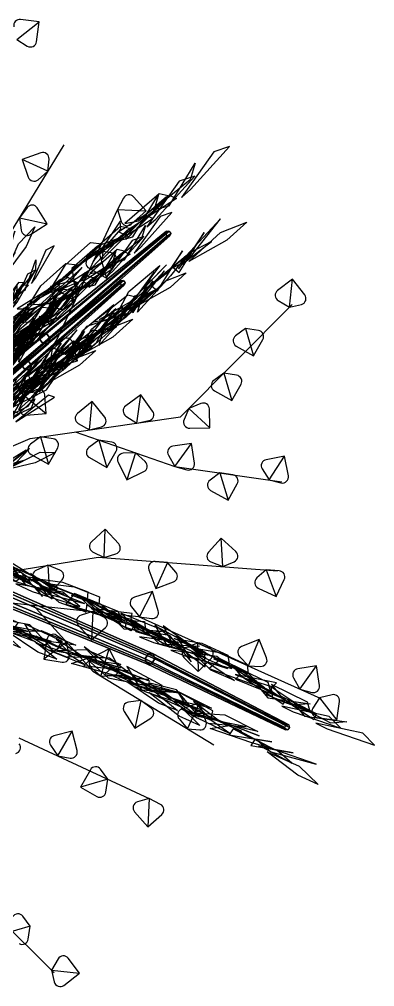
# Model space of a CAD drawing. Extents: x -0.171 to 0.183, y -0.171 to 0.171.
# Drawn here: x 0.0618 to 0.1833, y -0.1598 to 0.1713 of the extents above; entities that cross this region are included whole.
import ezdxf

# ---------------------------------------------------------------- set-up
doc = ezdxf.new("R2010")
doc.units = 0
doc.header["$MEASUREMENT"] = 0
doc.layers.get('0').update_dxf_attribs({"linetype": 'CONTINUOUS'})
for name, color, linetype in [('2D_PLAN', 7, 'CONTINUOUS'), ('BARK_ASPENQ_W', 8, 'CONTINUOUS'), ('LEAFD_ASPENQ_W', 73, 'CONTINUOUS')]:
    doc.layers.add(name, color=color, linetype=linetype)

# ---------------------------------------------------------------- blocks, each defined once
blk = doc.blocks.new('LFASPENQ')
at = {"layer": 'LEAFD_ASPENQ_W'}
for points in [[(-0.1000000000000001, 1.106281426571839, 0.0811024454482965), (-0.1000000000000001, 1.135361515411932, -0.08409949939486033), (-0.09760003277225104, 0.9903561376647959, -0.1476656156922364), (-0.1000000000000001, 0.9637596733180508, 0.03572521253648248)], [(-0.06710590007549783, 1.092077305365929, -0.265958807448153), (-0.09772634683686915, 1.130962420617025, -0.3570225420331152), (-0.09999999999999998, 1.037396010773648, -0.4325004705326569), (-0.0728137025593773, 0.8773568614099477, -0.3015133930593941)], [(0.06710590007549777, 1.092077305365929, 0.265958807448153), (0.0977263468368691, 1.130962420617025, 0.3570225420331152), (0.09999999999999992, 1.037396010773648, 0.4325004705326569), (0.07281370255937725, 0.8773568614099477, 0.3015133930593941)], [(0.1000000000000001, 1.106281426571839, -0.08110244544829649), (0.1000000000000001, 1.135361515411932, 0.08409949939486035), (0.09760003277225104, 0.9903561376647959, 0.1476656156922364), (0.1000000000000001, 0.9637596733180508, -0.03572521253648246)], [(-0.1091888595935742, 1.036491843408311, 0.2653896224957131), (-0.1402996414367661, 1.10361167465453, 0.06414724291801843), (-0.10196904134148, 0.941685320651963, 0.007024305051257118), (-0.06929547583176726, 0.9463378080521677, 0.222263560158299)], [(0.1091888595935743, 1.036491843408311, -0.2653896224957131), (0.1402996414367661, 1.10361167465453, -0.06414724291801842), (0.10196904134148, 0.941685320651963, -0.007024305051257105), (0.06929547583176726, 0.9463378080521677, -0.222263560158299)], [(-0.09547706126038102, 1.002382774507004, -0.08222773613326517), (-0.1015157687754206, 1.064183349941196, -0.2289463014517763), (-0.08884209906494606, 0.9124612282710381, -0.2760199077236242), (-0.1218782371275568, 0.8689845189873778, -0.207289663045403)], [(0.09547706126038102, 1.002382774507004, 0.08222773613326519), (0.1015157687754206, 1.064183349941196, 0.2289463014517763), (0.088842099064946, 0.9124612282710381, 0.2760199077236242), (0.1218782371275568, 0.8689845189873778, 0.207289663045403)], [(-0.08725853684189788, 0.8722219742478982, 0.05044468927298235), (-0.09518678783193746, 0.9441718164503895, -0.1051545488214122), (-0.1181853548547891, 0.7491054116594135, -0.1576145669104395), (-0.06220243846195661, 0.7527597069835684, 0.001814481782901445)], [(0.08725853684189788, 0.8722219742478982, -0.05044468927298234), (0.09518678783193746, 0.9441718164503895, 0.1051545488214122), (0.1181853548547891, 0.7491054116594135, 0.1576145669104395), (0.06220243846195661, 0.7527597069835684, -0.001814481782901437)], [(-0.09444218115679126, 0.8278874110255857, -0.1175960915364325), (-0.1, 0.9106701862844845, -0.3392991624824547), (-0.09454439354356342, 0.7194631337523202, -0.3539088413078134), (-0.1, 0.6868430027261466, -0.1732416097778819)], [(0.09444218115679126, 0.8278874110255857, 0.1175960915364325), (0.09999999999999998, 0.9106701862844845, 0.3392991624824547), (0.09454439354356337, 0.7194631337523202, 0.3539088413078134), (0.1, 0.6868430027261466, 0.173241609777882)], [(-0.06710590007549788, 0.8616476694850937, 0.1909716288819868), (-0.0977263468368692, 0.9005327847361896, 0.0999078942970246), (-0.1000000000000001, 0.806966374892813, 0.02442996579748297), (-0.07281370255937736, 0.6469272255291126, 0.1554170432707458)], [(0.06710590007549788, 0.8616476694850937, -0.1909716288819868), (0.0977263468368692, 0.9005327847361896, -0.09990789429702458), (0.1000000000000001, 0.806966374892813, -0.02442996579748296), (0.07281370255937736, 0.6469272255291126, -0.1554170432707458)], [(-0.07377321893963462, 0.7539939186945231, 0.5067239039139447), (-0.1003789421938551, 0.8618909923825272, 0.3296985659752196), (-0.07921567472882085, 0.688445281708952, 0.1875345404395201), (-0.09636292902904225, 0.6570786129874105, 0.4282937112536088)], [(0.07377321893963468, 0.7539939186945231, -0.5067239039139447), (0.1003789421938551, 0.8618909923825272, -0.3296985659752196), (0.07921567472882085, 0.688445281708952, -0.1875345404395201), (0.09636292902904231, 0.6570786129874105, -0.4282937112536088)], [(-0.1204696827788219, 0.6817858893255649, -0.006074073044789186), (-0.1258283337176631, 0.7939670270178066, -0.1837927290222948), (-0.1234370461962077, 0.604734105764666, -0.2204249470312658), (-0.1089554862157347, 0.5841107566192578, -0.08948006928398256)], [(0.1204696827788219, 0.6817858893255649, 0.0060740730447892), (0.1258283337176631, 0.7939670270178066, 0.1837927290222948), (0.1234370461962077, 0.604734105764666, 0.2204249470312658), (0.1089554862157347, 0.5841107566192578, 0.08948006928398257)], [(-0.1212218900137301, 0.6459126678495913, 0.2002298432360692), (-0.1156246974641384, 0.7290007078839632, -0.03742194095151985), (-0.1474786064954796, 0.5591902452288195, -0.03348091140636317), (-0.1503967487173914, 0.5386207145465205, 0.09373529569870645)], [(-0.1254929274414894, 0.6212935403265529, 0.2896268396307071), (-0.1238209963390609, 0.7115796169894201, 0.1600039171923182), (-0.1000000000000001, 0.5322370869958983, 0.08855371735597503), (-0.1000000000000001, 0.5499285437019092, 0.2642487904734656)], [(0.1254929274414894, 0.6212935403265529, -0.2896268396307071), (0.1238209963390609, 0.7115796169894201, -0.1600039171923182), (0.1000000000000001, 0.5322370869958983, -0.08855371735597502), (0.1000000000000002, 0.5499285437019092, -0.2642487904734656)], [(0.1212218900137301, 0.6459126678495913, -0.2002298432360692), (0.1156246974641384, 0.7290007078839632, 0.03742194095151986), (0.1474786064954796, 0.5591902452288195, 0.03348091140636318), (0.1503967487173914, 0.5386207145465205, -0.09373529569870644)], [(-0.1254929274414894, 0.5678009445931878, 0.4666359262966917), (-0.1238209963390609, 0.6580870212560549, 0.3370130038583028), (-0.1000000000000001, 0.4787444912625332, 0.2655628040219596), (-0.1000000000000002, 0.4964359479685441, 0.4412578771394502)], [(0.1254929274414895, 0.5678009445931878, -0.4666359262966917), (0.123820996339061, 0.6580870212560549, -0.3370130038583028), (0.1000000000000002, 0.4787444912625332, -0.2655628040219596), (0.1000000000000003, 0.4964359479685441, -0.4412578771394502)], [(-0.1, 0.5032116690563271, -0.2663613543791374), (-0.1283691535734705, 0.6141631395880314, -0.346828217180281), (-0.07861883504907341, 0.4165812198563974, -0.4015528194652128), (-0.1030861094222061, 0.3492253924798798, -0.2500821521830794)], [(-0.1000000000000001, 0.5032116690563271, -0.1469831345178872), (-0.1283691535734705, 0.6141631395880314, -0.2274499973190307), (-0.07861883504907347, 0.4165812198563974, -0.2821745996039625), (-0.1030861094222062, 0.3492253924798798, -0.1307039323218291)], [(0.1000000000000001, 0.5032116690563271, 0.1469831345178872), (0.1283691535734705, 0.6141631395880314, 0.2274499973190307), (0.07861883504907341, 0.4165812198563974, 0.2821745996039625), (0.1030861094222062, 0.3492253924798798, 0.1307039323218292)], [(0.09999999999999998, 0.5032116690563271, 0.2663613543791374), (0.1283691535734705, 0.6141631395880314, 0.346828217180281), (0.07861883504907335, 0.4165812198563974, 0.4015528194652128), (0.1030861094222061, 0.3492253924798798, 0.2500821521830794)], [(-0.1246705749433765, 0.4953020272275483, 0.07674628580416593), (-0.123938455640761, 0.5290522161215128, -0.0430016053007703), (-0.0702549922120248, 0.4336033876816066, -0.1466173216073556), (-0.09723011670476067, 0.3308182659730932, 0.05942057545404866)], [(0.1246705749433765, 0.4953020272275483, -0.07674628580416591), (0.123938455640761, 0.5290522161215128, 0.04300160530077031), (0.0702549922120248, 0.4336033876816066, 0.1466173216073557), (0.09723011670476067, 0.3308182659730932, -0.05942057545404866)], [(-0.09192863689576847, 0.4030431497447124, 0.491602370045422), (-0.09557900773835698, 0.4711803997502289, 0.3377237738517682), (-0.0706392370704601, 0.3349997113750831, 0.307447646926703), (-0.1246275870932704, 0.3110383596206003, 0.489849206535396)], [(0.09192863689576847, 0.4153875973400392, -0.2981273265163542), (0.09557900773835692, 0.4835248473455556, -0.1442487303227004), (0.07063923707046005, 0.3473441589704098, -0.1139726033976352), (0.1246275870932704, 0.323382807215927, -0.2963741630063282)], [(0.09192863689576852, 0.4030431497447124, -0.491602370045422), (0.09557900773835704, 0.4711803997502289, -0.3377237738517682), (0.07063923707046016, 0.3349997113750831, -0.307447646926703), (0.1246275870932704, 0.3110383596206003, -0.489849206535396)], [(-0.1396874396149457, 0.317960250947388, 0.09656934376905851), (-0.09474922308938627, 0.3996569010458284, -0.04367657599238967), (-0.1000000000000001, 0.2040733730777062, -0.1411475477423093), (-0.1172838073307698, 0.182254001620854, -0.01577312172196776)], [(0.1396874396149457, 0.317960250947388, -0.0965693437690585), (0.09474922308938627, 0.3996569010458284, 0.04367657599238967), (0.1000000000000001, 0.2040733730777062, 0.1411475477423093), (0.1172838073307698, 0.182254001620854, 0.01577312172196778)], [(-0.12122189001373, 0.2838089453113725, -0.1826037694262531), (-0.1156246974641383, 0.3668969853457443, -0.4202555536138423), (-0.1474786064954795, 0.1970865226906007, -0.4163145240686856), (-0.1503967487173913, 0.1765169920083016, -0.2890983169636159)], [(-0.1166175122734181, 0.2604006051449788, -0.1135534828493437), (-0.1131576399698008, 0.3585941601504428, -0.204662647952161), (-0.1184418534342834, 0.1902080556901637, -0.2462436465585612), (-0.1000000000000001, 0.1191765843172368, -0.09791210131036265)], [(-0.07377321893963457, 0.2437568565515407, 0.2885499073063055), (-0.100378942193855, 0.3516539302395447, 0.1115245693675803), (-0.07921567472882085, 0.1782082195659696, -0.03063945616811914), (-0.0963629290290422, 0.1468415508444281, 0.2101197146459696)], [(0.07377321893963462, 0.2437568565515407, -0.2885499073063055), (0.100378942193855, 0.3516539302395447, -0.1115245693675803), (0.07921567472882085, 0.1782082195659696, 0.03063945616811915), (0.0963629290290422, 0.1468415508444281, -0.2101197146459695)], [(0.1166175122734181, 0.2604006051449788, 0.1135534828493437), (0.1131576399698008, 0.3585941601504428, 0.2046626479521611), (0.1184418534342834, 0.1902080556901637, 0.2462436465585613), (0.1000000000000001, 0.1191765843172368, 0.09791210131036267)], [(0.12122189001373, 0.2838089453113725, 0.1826037694262531), (0.1156246974641382, 0.3668969853457443, 0.4202555536138423), (0.1474786064954794, 0.1970865226906007, 0.4163145240686856), (0.1503967487173913, 0.1765169920083016, 0.2890983169636159)], [(-0.1132940098187346, 0.2320559504325761, 0.5271071094620545), (-0.06535223525679351, 0.2908486113579403, 0.3395427843912969), (-0.06598219461576088, 0.1296953768398423, 0.2793802644939696), (-0.0921238346340797, 0.05584178882044721, 0.4709792814139848)], [(0.1132940098187347, 0.2320559504325761, -0.5271071094620545), (0.06535223525679357, 0.2908486113579403, -0.3395427843912969), (0.06598219461576094, 0.1296953768398423, -0.2793802644939696), (0.09212383463407975, 0.05584178882044721, -0.4709792814139848)], [(-0.1132940098187346, 0.1867929811729034, 0.3048166266026353), (-0.06535223525679346, 0.2455856420982676, 0.1172523015318777), (-0.06598219461576083, 0.08443240758016968, 0.05708978163455036), (-0.09212383463407964, 0.01057881956077455, 0.2486887985545656)], [(0.1132940098187346, 0.1867929811729034, -0.3048166266026353), (0.06535223525679346, 0.2455856420982676, -0.1172523015318777), (0.06598219461576083, 0.08443240758016968, -0.05708978163455036), (0.0921238346340797, 0.01057881956077455, -0.2486887985545656)], [(-0.1000000000000001, 0.07432099914806622, 0.03603400654353883), (-0.1150324232906974, 0.1184354649698749, -0.07252661917023612), (-0.0789049883684449, -0.05285480229598383, -0.1714669261106505), (-0.1000000000000001, -0.06598325792583637, 0.04939655634558021)], [(0.1000000000000001, 0.07432099914806622, -0.03603400654353882), (0.1150324232906974, 0.1184354649698749, 0.07252661917023613), (0.0789049883684449, -0.05285480229598383, 0.1714669261106505), (0.1000000000000001, -0.06598325792583637, -0.0493965563455802)]]:
    blk.add_3dface(points, dxfattribs=at)

msp = doc.modelspace()

# ---------------------------------------------------------------- linework, layer by layer
at = {"layer": '2D_PLAN'}
for p, q in [((0.06093318589783836, 0.164389562422118), (0.06858357991819827, 0.1704039201461481)), ((0.06858357991819833, 0.1704039201461481), (0.06222426741806376, 0.1712717126106888)), ((0.06768449693938862, 0.1636397536234458), (0.06858357991819833, 0.1704039201461481)), ((0.06093318589783844, 0.1643895624221181), (0.06449609445028369, 0.1621454070193808)), ((0.05179932926115174, 0.08686556455027533), (0.07707014335468211, 0.1283272135526125)), ((0.06913765104653016, 0.1256270280522044), (0.06270997906318423, 0.1233363225224294)), ((0.06270997906318423, 0.1233363225224294), (0.06484354560376396, 0.1172830743817367)), ((0.0715552661219406, 0.1192789928158913), (0.06270997906318423, 0.1233363225224293)), ((0.0715552661219406, 0.1192789928158914), (0.07192364975673753, 0.1234736136953436)), ((0.06817601029697236, 0.116388763484373), (0.0715552661219406, 0.1192789928158914)), ((0.09744212199279702, 0.1101064223870252), (0.09538275024067634, 0.1061653840078771)), ((0.1051028257696748, 0.1056951083334854), (0.1008678793816456, 0.1105178822579401)), ((0.06445738309513152, 0.1068727787179629), (0.06181423393212614, 0.1032969490210318)), ((0.07134515292251255, 0.1013315964577367), (0.06790559046227024, 0.1067503905411074)), ((0.07459799794208542, 0.06160416295798919), (0.09547388756762615, 0.1063607767897474)), ((0.09538275024067634, 0.1061653840078771), (0.0966034523750062, 0.1021354414370747)), ((0.09538275024067631, 0.1061653840078771), (0.1051028257696748, 0.1056951083334854)), ((0.06181423393212614, 0.1032969490210318), (0.06239810253796312, 0.09912685930067318)), ((0.06181423393212616, 0.1032969490210318), (0.07134515292251256, 0.1013315964577367)), ((0.09999111424205687, 0.1011748534504009), (0.1051028257696748, 0.1056951083334854)), ((0.06559683600142235, 0.09765475657485632), (0.07134515292251255, 0.1013315964577367)), ((0.08880506270300347, 0.09206322949804421), (0.08539922543102278, 0.08958717955882453)), ((0.09320375047334058, 0.09141181456235614), (0.08880506270300347, 0.09206322949804421)), ((0.08880506270300347, 0.09206322949804421), (0.09155189022926198, 0.08272749353132218)), ((0.09155189022926198, 0.08272749353132218), (0.09471705968369416, 0.08831100690200652)), ((0.08560402501368057, 0.08607192148344023), (0.09155189022926198, 0.08272749353132218)), ((0.07901450940264858, 0.08151467335870635), (0.07240184869776214, 0.0798309223819634)), ((0.07240184869776214, 0.0798309223819634), (0.07396391938582918, 0.07360566299769972)), ((0.08083201850965423, 0.07496951677843448), (0.0724018486977621, 0.07983092238196333)), ((0.1551480802101104, 0.0823989379864162), (0.1500909499550988, 0.07844680529384024)), ((0.1541225530408809, 0.07272168003157534), (0.1551480802101103, 0.0823989379864162)), ((0.1593685259988778, 0.0770370226295957), (0.1551480802101104, 0.0823989379864162)), ((0.08083201850965427, 0.07496951677843457), (0.0815884376755769, 0.0791117843784512)), ((0.0771989061306565, 0.07240567396716008), (0.08083201850965427, 0.07496951677843457)), ((0.1168991435503706, 0.03524443927518815), (0.155080046804328, 0.07368570306940572)), ((0.150305771044092, 0.07500312052134032), (0.1541225530408809, 0.07272168003157534)), ((0.1541225530408809, 0.07272168003157534), (0.1582157250926238, 0.07370985682727217)), ((0.1391484469390406, 0.06544828919319859), (0.1357426096670599, 0.0629722392539789)), ((0.1435471347093777, 0.06479687425751052), (0.1391484469390406, 0.06544828919319859)), ((0.1391484469390406, 0.06544828919319859), (0.1418952744652991, 0.05611255322647656)), ((0.0513578044496804, 0.02181064370015531), (0.07459799794208542, 0.06160416295798919)), ((0.07673860750270808, 0.06175786384261663), (0.07315236929294962, 0.05912885432908892)), ((0.08166892288995264, 0.05442042122148999), (0.0799947291591546, 0.0606164679117303)), ((0.1418952744652991, 0.05611255322647656), (0.1450604439197313, 0.0616960665971609)), ((0.07315236929294962, 0.05912885432908892), (0.07247084906470518, 0.05497360692331195)), ((0.07315236929294962, 0.05912885432908892), (0.08166892288995264, 0.05442042122148998)), ((0.1359474092497177, 0.0594569811785946), (0.1418952744652991, 0.05611255322647656)), ((0.07508773456235344, 0.05261757371093791), (0.08166892288995264, 0.05442042122148999)), ((0.1316769193242444, 0.05012298662218939), (0.1282710820522637, 0.04764693668296971)), ((0.1360756070945815, 0.04947157168650132), (0.1316769193242444, 0.05012298662218939)), ((0.1316769193242444, 0.05012298662218939), (0.1344237468505029, 0.04078725065546736)), ((0.1344237468505029, 0.04078725065546736), (0.1375889163049351, 0.0463707640261517)), ((0.06750421346293498, 0.04447032061028606), (0.06348299724345684, 0.04257226485885072)), ((0.1284758816349215, 0.04413167860758541), (0.1344237468505029, 0.04078725065546736)), ((0.06348299724345684, 0.04257226485885072), (0.06202274548335184, 0.03862280722243621)), ((0.06348299724345684, 0.04257226485885072), (0.07094720557441134, 0.03632833809026443)), ((0.07094720557441134, 0.03632833809026444), (0.07048343026627453, 0.04272980914772021)), ((0.08664063147692358, 0.04045029965232803), (0.0816587176520935, 0.03640376361790944)), ((0.08579727205587995, 0.03075546740074699), (0.0866406314769236, 0.04045029965232803)), ((0.09096116481780323, 0.03516870040588958), (0.08664063147692358, 0.04045029965232803)), ((0.1033388708287454, 0.04272745615210437), (0.09814865832169982, 0.03895179549897512)), ((0.1019807416495758, 0.03309124773634007), (0.1033388708287454, 0.04272745615210438)), ((0.1073721910294674, 0.03722340063747885), (0.1033388708287454, 0.04272745615210437)), ((0.1238885303079708, 0.03981694411438118), (0.119771623061964, 0.03813650659780184)), ((0.119771623061964, 0.03813650659780184), (0.1181023874044256, 0.03427073330590729)), ((0.119771623061964, 0.03813650659780184), (0.1268914703396475, 0.03150259355632919)), ((0.1268914703396475, 0.03150259355632918), (0.1267704714243213, 0.03791970182239196)), ((0.0641431422185153, 0.0358115975377774), (0.07094720557441134, 0.03632833809026444)), ((0.06553346689244433, 0.02783076714713263), (0.1168991435503706, 0.03524443927518815)), ((0.09824477808987632, 0.03550275593660568), (0.1019807416495758, 0.03309124773634007)), ((0.1019807416495758, 0.03309124773634007), (0.1061055117715666, 0.03393790130507667)), ((0.08091237979644847, 0.03005042481299957), (0.1149763634300376, 0.01822045083804732)), ((0.08193826122188795, 0.03296472766212031), (0.08579727205587993, 0.03075546740074699)), ((0.08579727205587993, 0.03075546740074699), (0.08987113703708656, 0.03182044389796232)), ((0.1200695144985584, 0.031350220816439), (0.1268914703396475, 0.03150259355632918)), ((0, 0), (0.06553346689244433, 0.02783076714713263)), ((0.06899532822380323, 0.0283304219075363), (0.06558949095182255, 0.02585437196831662)), ((0.07339401599414035, 0.02767900697184823), (0.06899532822380323, 0.0283304219075363)), ((0.06899532822380323, 0.0283304219075363), (0.07174215575006175, 0.01899468594081427)), ((0.08896698358469733, 0.02725316674070593), (0.08556114631271665, 0.02477711680148624)), ((0.09336567135503444, 0.02660175180501785), (0.08896698358469733, 0.02725316674070593)), ((0.08896698358469733, 0.02725316674070593), (0.09171381111095585, 0.01791743077398389)), ((0.07174215575006175, 0.01899468594081427), (0.07490732520449393, 0.02457819931149861)), ((0.09171381111095585, 0.01791743077398389), (0.09487898056538803, 0.02350094414466824)), ((0.1206187405294186, 0.02614917130024924), (0.1142729855567037, 0.02518723935767501)), ((0.1149763634300376, 0.01822045083804733), (0.1206187405294186, 0.02614917130024924)), ((0.1216648945025623, 0.0194061852544304), (0.1206187405294186, 0.02614917130024924)), ((0.06579429053448034, 0.02233911389293232), (0.07174215575006175, 0.01899468594081427)), ((0.08576594589537444, 0.02126185872610194), (0.09171381111095585, 0.01791743077398389)), ((0.101529065215424, 0.02289052083407203), (0.09732085387653491, 0.02274386425574011)), ((0.101529065215424, 0.02289052083407202), (0.09858236877688234, 0.01361593148475607)), ((0.1048103624837557, 0.01988954036825936), (0.101529065215424, 0.02289052083407203)), ((0.1127702804537997, 0.02208127891260648), (0.1149763634300376, 0.01822045083804733)), ((0.1524886231752148, 0.02176926751831484), (0.1461857900253852, 0.02055756890839151)), ((0.1471636531704113, 0.01362397919025043), (0.1524886231752148, 0.02176926751831482)), ((0.1538001599752066, 0.0150728378597655), (0.1524886231752148, 0.02176926751831484)), ((0.09552380907331089, 0.01971572750506043), (0.09858236877688234, 0.01361593148475608)), ((0.1149763634300376, 0.01822045083804732), (0.1515091708072039, 0.01300342216995977)), ((0.1149763634300376, 0.01822045083804733), (0.1190277342147736, 0.01707286834022403)), ((0.1448068728939053, 0.01739470620869441), (0.1471636531704113, 0.01362397919025046)), ((0.09858236877688234, 0.01361593148475608), (0.1043297349219512, 0.01647280068554169)), ((0.1303970254815631, 0.01601831960917327), (0.1269911882095824, 0.01354226966995358)), ((0.1347957132519002, 0.0153669046734852), (0.1303970254815631, 0.01601831960917327)), ((0.1303970254815631, 0.01601831960917327), (0.1331438530078216, 0.006682583642451233)), ((0.1471636531704113, 0.01362397919025046), (0.1512571697478013, 0.0126372305619992)), ((0.1271959877922402, 0.01002701159456928), (0.1331438530078216, 0.006682583642451233)), ((0.1331438530078216, 0.006682583642451233), (0.1363090224622538, 0.01226609701313558)), ((0.09118507566005472, -0.003224120425328082), (0.08640079214712955, -0.007502502187610839)), ((0.0908027101167039, -0.01294805091102248), (0.09118507566005471, -0.003224120425328089)), ((0.09575136688627539, -0.008294749911592292), (0.09118507566005472, -0.003224120425328082)), ((0.1307601302129807, -0.006335665538731418), (0.1264579039292096, -0.01109851849038864)), ((0.135839708370027, -0.01089200010679048), (0.1307601302129807, -0.006335665538731418)), ((0.1314139070126148, -0.01604512501882706), (0.1307601302129807, -0.006335665538731411)), ((0.04130243424189148, -0.02043973302661174), (0.08878762766788004, -0.01279437753632881)), ((0.08684321159394869, -0.0109243990220727), (0.0908027101167039, -0.01294805091102248)), ((0.08878762766788004, -0.01279437753632881), (0.1500190692520525, -0.01746398411798028)), ((0.0908027101167039, -0.01294805091102248), (0.09482145009948707, -0.01169095911823146)), ((0.07150407010770651, -0.01557711742113624), (0.0676215356129773, -0.01720698757607508)), ((0.07563650659469894, -0.01721899567494328), (0.07150407010770651, -0.01557711742113624)), ((0.07150407010770651, -0.01557711742113624), (0.07203890598647766, -0.02529385442911056)), ((0.1123899665225815, -0.01459432922792464), (0.1081892755097746, -0.01430321784091629)), ((0.1123899665225815, -0.01459432922792464), (0.1084961382498078, -0.02351280044677753)), ((0.1153419077076674, -0.01791981246486094), (0.1123899665225815, -0.01459432922792464)), ((0.1272616756165867, -0.01445397136402503), (0.1314139070126148, -0.01604512501882705)), ((0.1314139070126148, -0.01604512501882705), (0.1352761927362546, -0.01436783559428201)), ((0.1060875074985869, -0.0171283821605196), (0.1084961382498078, -0.02351280044677754)), ((0.1461971705256609, -0.01717252007621621), (0.1429929269501932, -0.01990443770561082)), ((0.1506330517563277, -0.01748196025907647), (0.1461971705256609, -0.01717252007621621)), ((0.1461971705256609, -0.01717252007621622), (0.1496574461087991, -0.02626798710040451)), ((0.06701550077407846, -0.02067566224799982), (0.07203890598647766, -0.02529385442911057)), ((0.07203890598647766, -0.02529385442911057), (0.07639913064812309, -0.02058403913168538)), ((0.1084961382498078, -0.02351280044677754), (0.1145090885653331, -0.0212681740326707)), ((0.1496574461087991, -0.0262679871004045), (0.1523815301386246, -0.02045650833555203)), ((0.1072828037306138, -0.0246091435424392), (0.1011382298666001, -0.02646336339605998)), ((0.1028248019098866, -0.03325941794651173), (0.1072828037306138, -0.02460914354243919)), ((0.1092768571907305, -0.03113494232479744), (0.1072828037306138, -0.0246091435424392)), ((0.1434688487619767, -0.02339334593522651), (0.1496574461087991, -0.0262679871004045)), ((0.05693629497462817, -0.02817661210935251), (0.102516650554538, -0.03312090186960584)), ((0.06646429477518619, -0.02921015367019015), (0.08686556455027533, -0.05179932926115174)), ((0.1000923006381751, -0.02975139395579481), (0.1028248019098866, -0.03325941794651174)), ((0.08690667808101887, -0.03142762356853275), (0.08287848703497143, -0.03265409318546818)), ((0.08690667808101887, -0.03142762356853275), (0.08645031686418674, -0.04114836232333582)), ((0.0908506603468531, -0.03348135174093919), (0.08690667808101887, -0.03142762356853275)), ((0.08192274936155942, -0.03604312663251948), (0.08645031686418674, -0.04114836232333582)), ((0.102516650554538, -0.03312090186960584), (0.1648464135081636, -0.06113854348939472)), ((0.1028248019098866, -0.03325941794651174), (0.1069981610456079, -0.03381943968628146)), ((0.07794643394260818, -0.04192367889053981), (0.07446111127747972, -0.03956082537314512)), ((0.08645031686418674, -0.04114836232333582), (0.09126702365781252, -0.036906516628344)), ((0.07122419900046896, -0.04094696429711646), (0.07009786200397235, -0.04767702105170292)), ((0.07794643394260818, -0.0419236788905398), (0.07009786200397235, -0.04767702105170291)), ((0.07882716201142846, -0.04628224672735764), (0.07794643394260818, -0.04192367889053981)), ((0.1227070941978274, -0.04219664012587208), (0.1187755021717272, -0.04370433205893671)), ((0.1267861798461094, -0.04396691010339825), (0.1227070941978274, -0.04219664012587208)), ((0.1227070941978274, -0.04219664012587208), (0.1229378897083974, -0.05192534820719817)), ((0.143753322721213, -0.04099519342788023), (0.1378026318050617, -0.04340002125047285)), ((0.1400996967497606, -0.05001473026521773), (0.143753322721213, -0.04099519342788024)), ((0.1463320427172284, -0.04731282764741072), (0.143753322721213, -0.04099519342788023)), ((0.09249264354822347, -0.04419506048810663), (0.08678343290201633, -0.04712743717487735)), ((0.08966845087033533, -0.0535076843513109), (0.09249264354822348, -0.04419506048810662)), ((0.09563133857230362, -0.05025401192341672), (0.09249264354822347, -0.04419506048810663)), ((0.07009786200397235, -0.04767702105170292), (0.07642434793334787, -0.04875845298266061)), ((0.1180613207647424, -0.04715236441428499), (0.1229378897083974, -0.05192534820719817)), ((0.1229378897083974, -0.05192534820719817), (0.1274432281726777, -0.04735415092878661)), ((0.1370597689412858, -0.04676948228723327), (0.1400996967497606, -0.05001473026521773)), ((0.08634788292261507, -0.05055021515892297), (0.08966845087033531, -0.0535076843513109)), ((0.08686556455027533, -0.05179932926115174), (0.1283272135526125, -0.07707014335468211)), ((0.1400996967497606, -0.05001473026521773), (0.1443066765428526, -0.05019325714061239)), ((0.1633847805561013, -0.05001337489838254), (0.1570404957545426, -0.05098495587421115)), ((0.1577544673810746, -0.05795066669410731), (0.1633847805561013, -0.05001337489838251)), ((0.1644411875441683, -0.05675476223521426), (0.1633847805561013, -0.05001337489838254)), ((0.08966845087033531, -0.0535076843513109), (0.0938743635610867, -0.05330557234647419)), ((0.1555425156996, -0.05409319792843056), (0.1577544673810747, -0.05795066669410735)), ((0.1577544673810747, -0.05795066669410735), (0.1618075786381085, -0.0590920868458607)), ((0.1032969490210318, -0.06181423393212614), (0.09912685930067318, -0.06239810253796312)), ((0.1032969490210318, -0.06181423393212616), (0.1013315964577367, -0.07134515292251256)), ((0.1068727787179629, -0.06445738309513152), (0.1032969490210318, -0.06181423393212614)), ((0.1233363225224294, -0.06270997906318423), (0.1172830743817367, -0.06484354560376396)), ((0.1192789928158913, -0.0715552661219406), (0.1233363225224293, -0.06270997906318423)), ((0.1256270280522044, -0.06913765104653016), (0.1233363225224294, -0.06270997906318423)), ((0.1643895624221181, -0.06093318589783844), (0.1621454070193808, -0.06449609445028369)), ((0.1687160026747098, -0.059906195021489), (0.1643895624221181, -0.06093318589783844)), ((0.164389562422118, -0.06093318589783836), (0.1704039201461481, -0.06858357991819827)), ((0.1704039201461481, -0.06858357991819833), (0.1712717126106888, -0.06222426741806376)), ((0.09765475657485632, -0.06559683600142235), (0.1013315964577367, -0.07134515292251255)), ((0.1013315964577367, -0.07134515292251255), (0.1067503905411074, -0.06790559046227024)), ((0.116388763484373, -0.06817601029697236), (0.1192789928158914, -0.0715552661219406)), ((0.1636397536234458, -0.06768449693938862), (0.1704039201461481, -0.06858357991819833)), ((0.0798309223819634, -0.07240184869776214), (0.07360566299769972, -0.07396391938582918)), ((0.07496951677843448, -0.08083201850965423), (0.07983092238196333, -0.0724018486977621)), ((0.08151467335870635, -0.07901450940264858), (0.0798309223819634, -0.07240184869776214)), ((0.1192789928158914, -0.0715552661219406), (0.1234736136953436, -0.07192364975673753)), ((0.06160416295798919, -0.07459799794208542), (0.1063607767897474, -0.09547388756762615)), ((0.07240567396716008, -0.0771989061306565), (0.07496951677843457, -0.08083201850965427)), ((0.07496951677843457, -0.08083201850965427), (0.0791117843784512, -0.0815884376755769)), ((0.08607192148344023, -0.08560402501368057), (0.08272749353132218, -0.09155189022926198)), ((0.09206322949804421, -0.08880506270300347), (0.08958717955882453, -0.08539922543102278)), ((0.09206322949804421, -0.08880506270300347), (0.08272749353132218, -0.09155189022926198)), ((0.09141181456235614, -0.09320375047334058), (0.09206322949804421, -0.08880506270300347)), ((0.08272749353132218, -0.09155189022926198), (0.08831100690200652, -0.09471705968369416)), ((0.1061653840078771, -0.09538275024067634), (0.1021354414370747, -0.0966034523750062)), ((0.1061653840078771, -0.09538275024067631), (0.1056951083334854, -0.1051028257696748)), ((0.1101064223870252, -0.09744212199279702), (0.1061653840078771, -0.09538275024067634)), ((0.1011748534504009, -0.09999111424205687), (0.1056951083334854, -0.1051028257696748)), ((0.1056951083334854, -0.1051028257696748), (0.1105178822579401, -0.1008678793816456)), ((0.03524443927518815, -0.1168991435503706), (0.07368570306940572, -0.155080046804328)), ((0.06544828919319859, -0.1391484469390406), (0.0629722392539789, -0.1357426096670599)), ((0.06544828919319859, -0.1391484469390406), (0.05611255322647656, -0.1418952744652991)), ((0.06479687425751052, -0.1435471347093777), (0.06544828919319859, -0.1391484469390406)), ((0.07500312052134032, -0.150305771044092), (0.07272168003157534, -0.1541225530408809)), ((0.0823989379864162, -0.1551480802101104), (0.07844680529384024, -0.1500909499550988)), ((0.07272168003157534, -0.1541225530408809), (0.07370985682727217, -0.1582157250926238)), ((0.07272168003157534, -0.1541225530408809), (0.0823989379864162, -0.1551480802101103)), ((0.0770370226295957, -0.1593685259988778), (0.0823989379864162, -0.1551480802101104))]:
    msp.add_line(p, q, dxfattribs=at)
for centre, radius, start, end in [((0.06194144124186134, 0.1691991202442162), 0.002091800603189922, 82.22940759363748, 193.3534652869038), ((0.06561093330775752, 0.1639153686250017), 0.002091800603189913, 237.7945636861752, 352.4287100107022), ((0.06983986966598249, 0.1236566172386936), 0.002091800603189926, 354.9809975143285, 109.6151438388554), ((0.06681638714732682, 0.1179784347253702), 0.002091800603189918, 199.4158414217902, 310.5398991150569), ((0.09929606726817636, 0.1091376516817474), 0.00209180060318992, 41.28682814407253, 152.410885837339), ((0.06613952671678781, 0.1056293871466441), 0.0020918006031899, 32.40520953898722, 143.529267232254), ((0.09860542450484998, 0.1027418549550923), 0.002091800603189922, 196.8519842366111, 311.4861305611375), ((0.06446969617793, 0.09941691025198081), 0.002091800603189916, 187.9703656315258, 302.6045119560529), ((0.08662926354777745, 0.08789524693757853), 0.002091800603189927, 126.0172204349997, 240.6513667595262), ((0.09289731152853854, 0.08934258162800238), 0.002091800603189918, 330.4520643424613, 81.57612203572758), ((0.07953066535155663, 0.07948755402331621), 0.002091800603189929, 349.6512478803514, 104.2853942048781), ((0.1513790074376877, 0.07679861304623913), 0.002091800603189939, 128.0075235753361, 239.131581268602), ((0.1577248242002199, 0.07574323974186124), 0.002091800603189913, 283.572679667874, 38.20682599240119), ((0.07599282189358669, 0.07411476453719942), 0.002091800603189919, 194.0860917878127, 305.2101494810794), ((0.1369726477838145, 0.0612803066327329), 0.002091800603189919, 126.0172204349994, 240.6513667595266), ((0.1432406957645757, 0.06272764132315675), 0.002091800603189918, 330.4520643424613, 81.57612203572758), ((0.07797534749294022, 0.06007082384307117), 0.002091800603189914, 15.1204439923735, 126.2445016856401), ((0.07453506942338758, 0.05463504515006105), 0.002091800603189923, 170.685600084912, 285.3197464094387), ((0.1295011201690183, 0.0459550040617237), 0.002091800603189919, 126.0172204349994, 240.6513667595266), ((0.1357691681497794, 0.04740233875214755), 0.002091800603189918, 330.4520643424613, 81.57612203572758), ((0.06839709781326217, 0.04257865803454839), 0.002091800603189906, 4.143738661837105, 115.2677963551037), ((0.1246790425777615, 0.0378802665173568), 0.002091800603189925, 1.080222656234112, 112.2042803495005), ((0.06398473476165718, 0.03789739159307564), 0.002091800603189919, 159.7088947543754, 274.3430410789023), ((0.09937920100188749, 0.03726022981129337), 0.002091800603189915, 126.0343088756339, 237.1583665689006), ((0.1056849159892535, 0.03598698133069943), 0.002091800603189926, 281.5994649681724, 36.23361129269887), ((0.08297754255579412, 0.03478008549805787), 0.002091800603189914, 129.0850671326219, 240.2091248258883), ((0.08934208402233373, 0.03384423555499786), 0.00209180060318992, 284.6502232251607, 39.28436954968726), ((0.120022804446281, 0.03344149983525069), 0.002091800603189924, 156.645378748773, 271.2795250732989), ((0.07308757704933831, 0.02560977403749446), 0.002091800603189918, 330.4520643424613, 81.57612203572758), ((0.09305923241023241, 0.02453251887066409), 0.002091800603189918, 330.4520643424613, 81.57612203572758), ((0.06681952906857722, 0.02416243934707061), 0.002091800603189927, 126.0172204349997, 240.6513667595262), ((0.08679118442947131, 0.02308518418024024), 0.002091800603189927, 126.0172204349997, 240.6513667595262), ((0.1145864931569676, 0.02311906558642598), 0.002091800603189909, 98.6196545748707, 209.7437122681373), ((0.09739370910395327, 0.02065333277323535), 0.002091800603189926, 91.99595575405534, 206.6301020785819), ((0.1033986397292816, 0.01834595084121348), 0.002091800603189914, 296.4307996615171, 47.55485735478339), ((0.1465807002125067, 0.01850338398302249), 0.002091800603189917, 100.8821547314565, 212.0062124247228), ((0.1195978237723728, 0.01908548545726893), 0.002091800603189926, 254.1848106674089, 8.818956991935742), ((0.1282212263263371, 0.01185033704870758), 0.002091800603189919, 126.0172204349994, 240.6513667595266), ((0.1344892743070982, 0.01329767173913143), 0.002091800603189917, 330.4520643424613, 81.57612203572758), ((0.1517473611632406, 0.01467078462809515), 0.002091800603189922, 256.4473108239951, 11.08145714852151), ((0.0877951789430568, -0.009061769716564557), 0.002091800603189917, 131.8049153285495, 242.9289730218157), ((0.09419695913228159, -0.009694552146849), 0.002091800603189928, 287.3700714210876, 42.00421774561419), ((0.1280101869267863, -0.01250067656241186), 0.002091800603189907, 137.9088862683579, 249.0329439616247), ((0.1344429583606708, -0.01244915108690429), 0.002091800603189925, 293.4740423608966, 48.10818868542331), ((0.108044658837643, -0.01639001341826624), 0.002091800603189926, 86.03569297044018, 200.6698392949667), ((0.0684312133113873, -0.01913573115369322), 0.002091800603189926, 112.7724405186551, 227.4065868431817), ((0.07486413339288006, -0.01916297854539707), 0.002091800603189919, 317.207284426117, 68.33134211938331), ((0.1137775321948352, -0.0193084661359959), 0.002091800603189913, 290.470536877902, 41.59459457116839), ((0.1504874847483885, -0.0195686897599235), 0.002091800603189917, 334.8855421166299, 86.0095998098927), ((0.1443500735742425, -0.02149622374787197), 0.002091800603189919, 130.4506982091642, 245.0848445336912), ((0.1017425470650858, -0.02846596932012994), 0.002091800603189912, 106.7919977665754, 217.916055459842), ((0.08348776569045262, -0.03465519520272787), 0.002091800603189927, 106.9340013316356, 221.5681476561626), ((0.1072763654853556, -0.03174622188459964), 0.002091800603189921, 262.357153859114, 16.99130018364054), ((0.08988454449721009, -0.03533668188098819), 0.002091800603189908, 311.3688452390974, 62.49290293236417), ((0.07328730624040553, -0.0412922442994726), 0.002091800603189927, 55.86492830323409, 170.4990746277608), ((0.07677680231657172, -0.04669655927268137), 0.00209180060318991, 260.2997722106958, 11.42382990396234), ((0.1195244848625115, -0.04565744616016359), 0.002091800603189925, 110.980883632255, 225.615029956782), ((0.1259534085444277, -0.04588579564521702), 0.002091800603189924, 315.4157275397172, 66.53978523298335), ((0.1385864001428624, -0.04533943790404853), 0.002091800603189912, 112.0049051922088, 223.1289628854759), ((0.08773913708175188, -0.0489881518989395), 0.002091800603189912, 117.1860335690986, 228.3100912623652), ((0.1443953641166056, -0.04810333745847924), 0.00209180060318992, 267.5700612847482, 22.20420760927416), ((0.09377395949981757, -0.05121618277342028), 0.002091800603189922, 272.7511896616368, 27.38533598616383), ((0.1573571481149777, -0.05305265049531374), 0.00209180060318992, 98.70678570844375, 209.8308434017107), ((0.1623746069002004, -0.05707860510680897), 0.002091800603189924, 254.271941800983, 8.906088125509251), ((0.09941691025198081, -0.06446969617793), 0.002091800603189916, 97.97036563152582, 212.6045119560529), ((0.1691991202442162, -0.06194144124186134), 0.002091800603189922, 352.2294075936375, 103.3534652869038), ((0.1056293871466441, -0.06613952671678781), 0.0020918006031899, 302.4052095389872, 53.52926723225404), ((0.1179784347253702, -0.06681638714732682), 0.002091800603189918, 109.4158414217903, 220.5398991150569), ((0.1639153686250017, -0.06561093330775752), 0.002091800603189913, 147.7945636861752, 262.4287100107022), ((0.1236566172386936, -0.06983986966598249), 0.002091800603189926, 264.9809975143285, 19.61514383885536), ((0.07411476453719942, -0.07599282189358669), 0.002091800603189919, 104.0860917878127, 215.2101494810795), ((0.06007082384307117, -0.07797534749294022), 0.002091800603189914, 285.1204439923735, 36.24450168564004), ((0.07948755402331621, -0.07953066535155663), 0.002091800603189929, 259.6512478803514, 14.28539420487805), ((0.08789524693757853, -0.08662926354777745), 0.002091800603189927, 36.01722043499969, 150.6513667595262), ((0.08934258162800238, -0.09289731152853854), 0.002091800603189918, 240.4520643424612, 351.5761220357275), ((0.1027418549550923, -0.09860542450484998), 0.002091800603189922, 106.8519842366111, 221.4861305611375), ((0.1091376516817474, -0.09929606726817636), 0.00209180060318992, 311.2868281440725, 62.41088583733895), ((0.0612803066327329, -0.1369726477838145), 0.002091800603189919, 36.01722043499938, 150.6513667595265), ((0.06272764132315675, -0.1432406957645757), 0.002091800603189918, 240.4520643424612, 351.5761220357275), ((0.07679861304623913, -0.1513790074376877), 0.002091800603189939, 38.00752357533609, 149.131581268602), ((0.07574323974186124, -0.1577248242002199), 0.002091800603189913, 193.572679667874, 308.2068259924012)]:
    msp.add_arc(centre, radius, start, end, dxfattribs=at)
at = {"layer": 'BARK_ASPENQ_W'}
for points in [[(0.111793900105528, 0.09802913048996106, 0.538584438243873), (0.1120917545200025, 0.09883525582680634, 0.5380731646487459), (0.06915641598015311, 0.06382084324996269, 0.4566978295452089), (0.0685394715935884, 0.06208969221887628, 0.4578741596857456)], [(0.1123834650215252, 0.09722300515311579, 0.5386347487906923), (0.111793900105528, 0.09802913048996106, 0.538584438243873), (0.0685394715935884, 0.06208969221887628, 0.4578741596857456), (0.0698265052524165, 0.06033340967048104, 0.4579868298857763)], [(0.1120917545200025, 0.09883525582680634, 0.5380731646487459), (0.1129791738504742, 0.09883525582680634, 0.5376122016004382), (0.07106193089449056, 0.06379562192233874, 0.4556333442750655), (0.06915641598015311, 0.06382084324996269, 0.4566978295452089)], [(0.1132708843519969, 0.09722300515311579, 0.5381737857423846), (0.1123834650215252, 0.09722300515311579, 0.5386347487906923), (0.0698265052524165, 0.06033340967048104, 0.4579868298857763), (0.07173146231817938, 0.06030683937766379, 0.4569233048101442)], [(0.1129791738504742, 0.09883525582680634, 0.5376122016004382), (0.1135687387664714, 0.09802913048996106, 0.5376625121472575), (0.07234994394443207, 0.06203790001024262, 0.4557461494117682), (0.07106193089449056, 0.06379562192233874, 0.4556333442750655)], [(0.1135687387664714, 0.09802913048996106, 0.5376625121472575), (0.1132708843519969, 0.09722300515311579, 0.5381737857423846), (0.07173146231817938, 0.06030683937766379, 0.4569233048101442), (0.07234994394443207, 0.06203790001024262, 0.4557461494117682)], [(0.09614350260082663, 0.08107534155843181, 0.6042466408996282), (0.09645202282717664, 0.08188397611948481, 0.6037457602585533), (0.06303789268317803, 0.05449213094467867, 0.5379997840020313), (0.06248869822627485, 0.0529623865419892, 0.5390714278722969)], [(0.096729336714882, 0.08026670699737881, 0.6043001622736724), (0.09614350260082663, 0.08107534155843181, 0.6042466408996282), (0.06248869822627485, 0.0529623865419892, 0.5390714278722969), (0.06363663013911233, 0.05140018051623652, 0.5391948734596227)], [(0.09645202282717664, 0.08188397611948481, 0.6037457602585533), (0.09734637716758203, 0.08188397611948481, 0.6032984009915229), (0.06473733558902021, 0.05445917735750871, 0.5370505137327407), (0.06303789268317803, 0.05449213094467867, 0.5379997840020313)], [(0.09762369105528738, 0.08026670699737881, 0.603852803006642), (0.096729336714882, 0.08026670699737881, 0.6043001622736724), (0.06363663013911233, 0.05140018051623652, 0.5391948734596227), (0.06533493709017761, 0.05136545101132911, 0.5382471304711707)], [(0.09734637716758203, 0.08188397611948481, 0.6032984009915229), (0.0979322112816374, 0.08107534155843181, 0.6033519223655671), (0.06588644860771933, 0.05289470186718334, 0.5371744151024068), (0.06473733558902021, 0.05445917735750871, 0.5370505137327407)], [(0.0979322112816374, 0.08107534155843181, 0.6033519223655671), (0.09762369105528738, 0.08026670699737881, 0.603852803006642), (0.06533493709017761, 0.05136545101132911, 0.5382471304711707), (0.06588644860771933, 0.05289470186718334, 0.5371744151024068)], [(0.06325257835769107, 0.07181184328599559, 0.6416855807933969), (0.06358866596464985, 0.07259649711272718, 0.641164697416196), (0.04281809926106294, 0.04662585327151231, 0.58791803013547), (0.04223833860590736, 0.04526213020801104, 0.5888551604809223)], [(0.06385049406010182, 0.07102718945926399, 0.6418491998173705), (0.06325257835769107, 0.07181184328599559, 0.6416855807933969), (0.04223833860590736, 0.04526213020801104, 0.5888551604809223), (0.04326991605398636, 0.04386485337857782, 0.5890995948795936)], [(0.06358866596464985, 0.07259649711272718, 0.641164697416196), (0.06452266927401937, 0.07259649711272718, 0.640807433062969), (0.0444304638618894, 0.04659322882945904, 0.5872244175594661), (0.04281809926106294, 0.04662585327151231, 0.58791803013547)], [(0.06478449736947134, 0.07102718945926399, 0.6414919354641435), (0.06385049406010182, 0.07102718945926399, 0.6418491998173705), (0.04326991605398636, 0.04386485337857782, 0.5890995948795936), (0.04488276853273262, 0.04383073361329434, 0.5884065151523116)], [(0.06452266927401937, 0.07259649711272718, 0.640807433062969), (0.06512058497643011, 0.07181184328599559, 0.6409710520869426), (0.04546355633447371, 0.04519538621191482, 0.5874684677862639), (0.0444304638618894, 0.04659322882945904, 0.5872244175594661)], [(0.06512058497643011, 0.07181184328599559, 0.6409710520869426), (0.06478449736947134, 0.07102718945926399, 0.6414919354641435), (0.04488276853273262, 0.04383073361329434, 0.5884065151523116), (0.04546355633447371, 0.04519538621191482, 0.5874684677862639)], [(0.0685394715935884, 0.06208969221887628, 0.4578741596857456), (0.06915641598015311, 0.06382084324996269, 0.4566978295452089), (0.03905563918139292, 0.03920460318026514, 0.4082301479914742), (0.03846959936116572, 0.0371070913919184, 0.4098828201669025)], [(0.06915641598015311, 0.06382084324996269, 0.4566978295452089), (0.07106193089449056, 0.06379562192233874, 0.4556333442750655), (0.04130876443947462, 0.03914319248105781, 0.4066812247128356), (0.03905563918139292, 0.03920460318026514, 0.4082301479914742)], [(0.07106193089449056, 0.06379562192233874, 0.4556333442750655), (0.07234994394443207, 0.06203790001024262, 0.4557461494117682), (0.04297537098244016, 0.03698201279136945, 0.4067866453293993), (0.04130876443947462, 0.03914319248105781, 0.4066812247128356)], [(0.0698265052524165, 0.06033340967048104, 0.4579868298857763), (0.0685394715935884, 0.06208969221887628, 0.4578741596857456), (0.03846959936116572, 0.0371070913919184, 0.4098828201669025), (0.04013437184770529, 0.03494809124727861, 0.4099882423158277)], [(0.07173146231817938, 0.06030683937766379, 0.4569233048101442), (0.0698265052524165, 0.06033340967048104, 0.4579868298857763), (0.04013437184770529, 0.03494809124727861, 0.4099882423158277), (0.04238702167288552, 0.03488441805309976, 0.408440991451088)], [(0.07234994394443207, 0.06203790001024262, 0.4557461494117682), (0.07173146231817938, 0.06030683937766379, 0.4569233048101442), (0.04238702167288552, 0.03488441805309976, 0.408440991451088), (0.04297537098244016, 0.03698201279136945, 0.4067866453293993)], [(0.06248869822627485, 0.0529623865419892, 0.5390714278722969), (0.06303789268317803, 0.05449213094467867, 0.5379997840020313), (0.03453148787979998, 0.02988684922727783, 0.4943029948109974), (0.0339527895250273, 0.02791790462554566, 0.4956958713645772)], [(0.06303789268317803, 0.05449213094467867, 0.5379997840020313), (0.06473733558902021, 0.05445917735750871, 0.5370505137327407), (0.03660647559652153, 0.02987821345138433, 0.4929470704399129), (0.03453148787979998, 0.02988684922727783, 0.4943029948109974)], [(0.06473733558902021, 0.05445917735750871, 0.5370505137327407), (0.06588644860771933, 0.05289470186718334, 0.5371744151024068), (0.03810420666561094, 0.02790056180234357, 0.4929831141196838), (0.03660647559652153, 0.02987821345138433, 0.4929470704399129)], [(0.06363663013911233, 0.05140018051623652, 0.5391948734596227), (0.06248869822627485, 0.0529623865419892, 0.5390714278722969), (0.0339527895250273, 0.02791790462554566, 0.4956958713645772), (0.03545006657282954, 0.0259389252289923, 0.495732896137172)], [(0.06533493709017761, 0.05136545101132911, 0.5382471304711707), (0.06363663013911233, 0.05140018051623652, 0.5391948734596227), (0.03545006657282954, 0.0259389252289923, 0.495732896137172), (0.03752650009916304, 0.02593022246519666, 0.4943760583689045)], [(0.06588644860771933, 0.05289470186718334, 0.5371744151024068), (0.06533493709017761, 0.05136545101132911, 0.5382471304711707), (0.03752650009916304, 0.02593022246519666, 0.4943760583689045), (0.03810420666561094, 0.02790056180234357, 0.4929831141196838)], [(0.1047831903760488, -0.04763567345012068, 0.4126731321030261), (0.1058663162396622, -0.04592299681586733, 0.4124538225535903), (0.05412950457123925, -0.02332814553330304, 0.3488188610530167), (0.05258906736829509, -0.0257382860667408, 0.3492072881005053)], [(0.1053404662097982, -0.04932693881564337, 0.4116826309587499), (0.1047831903760488, -0.04763567345012068, 0.4126731321030261), (0.05258906736829509, -0.0257382860667408, 0.3492072881005053), (0.05325964159805478, -0.02813356263676235, 0.3477393527433509)], [(0.1058663162396622, -0.04592299681586733, 0.4124538225535903), (0.1075080509966029, -0.04590102975748096, 0.4112432124038633), (0.05634111835590814, -0.02331192108659363, 0.3469625044048874), (0.05412950457123925, -0.02332814553330304, 0.3488188610530167)], [(0.1080661833724978, -0.04759330883609029, 0.4102517298805786), (0.1069817239797042, -0.04930654104230291, 0.4104718393087298), (0.05547182209942356, -0.02811839692467665, 0.3458821196113218), (0.05701285981816118, -0.02570689696800727, 0.3454936994669159)], [(0.1075080509966029, -0.04590102975748096, 0.4112432124038633), (0.1080661833724978, -0.04759330883609029, 0.4102517298805786), (0.05701285981816118, -0.02570689696800727, 0.3454936994669159), (0.05634111835590814, -0.02331192108659363, 0.3469625044048874)], [(0.1069817239797042, -0.04930654104230291, 0.4104718393087298), (0.1053404662097982, -0.04932693881564337, 0.4116826309587499), (0.05325964159805478, -0.02813356263676235, 0.3477393527433509), (0.05547182209942356, -0.02811839692467665, 0.3458821196113218)], [(0.1525282031326711, -0.07107014689615228, 0.4808297088123031), (0.1530735495533723, -0.07023657423075876, 0.4807419028162825), (0.1058663162396622, -0.04592299681586733, 0.4124538225535903), (0.1047831903760488, -0.04763567345012068, 0.4126731321030261)], [(0.1530735495533723, -0.07023657423075876, 0.4807419028162825), (0.1538996701365013, -0.07023657423075876, 0.4801784094426475), (0.1075080509966029, -0.04590102975748096, 0.4112432124038633), (0.1058663162396622, -0.04592299681586733, 0.4124538225535903)], [(0.1538996701365013, -0.07023657423075876, 0.4801784094426475), (0.1541804442989292, -0.07107014689615228, 0.4797027220650331), (0.1080661833724978, -0.04759330883609029, 0.4102517298805786), (0.1075080509966029, -0.04590102975748096, 0.4112432124038633)], [(0.152808977295099, -0.0719037195615458, 0.4803540214346887), (0.1525282031326711, -0.07107014689615228, 0.4808297088123031), (0.1047831903760488, -0.04763567345012068, 0.4126731321030261), (0.1053404662097982, -0.04932693881564337, 0.4116826309587499)], [(0.153635097878228, -0.0719037195615458, 0.4797905280610537), (0.152808977295099, -0.0719037195615458, 0.4803540214346887), (0.1053404662097982, -0.04932693881564337, 0.4116826309587499), (0.1069817239797042, -0.04930654104230291, 0.4104718393087298)], [(0.1541804442989292, -0.07107014689615228, 0.4797027220650331), (0.153635097878228, -0.0719037195615458, 0.4797905280610537), (0.1069817239797042, -0.04930654104230291, 0.4104718393087298), (0.1080661833724978, -0.04759330883609029, 0.4102517298805786)]]:
    msp.add_3dface(points, dxfattribs=at)

# ---------------------------------------------------------------- block references
at = {"extrusion": (-0.6289430702418224, -0.5355482535978603, 0.5635766872955909), "xscale": 0.098434177575981, "yscale": 0.098434177575981, "zscale": 0.098434177575981, "rotation": 180}
msp.add_blockref('LFASPENQ', (-0.001583967905508693, 0.5286923202788762, 0.1799043808661152), dxfattribs=at)
at = {"extrusion": (-0.3532504851444731, -0.7333754058362596, 0.5808395723947328), "xscale": 0.08068101950405701, "yscale": 0.08068101950405701, "zscale": 0.08068101950405701, "rotation": 180}
msp.add_blockref('LFASPENQ', (0.005054680161751822, 0.6254819603564807, 0.3217834256838478), dxfattribs=at)
at = {"extrusion": (-0.6341725645344292, -0.5433552878411769, 0.5500819844049224), "xscale": 0.078643238281694, "yscale": 0.078643238281694, "zscale": 0.078643238281694, "rotation": 180}
msp.add_blockref('LFASPENQ', (0.001568984183422945, 0.5737916277504643, 0.2265476448800763), dxfattribs=at)
at = {"extrusion": (-0.5141984579344901, -0.6721397068563877, 0.5327552536810892), "xscale": 0.062824119966536, "yscale": 0.062824119966536, "zscale": 0.062824119966536, "rotation": 180}
msp.add_blockref('LFASPENQ', (0.007346137479578561, 0.5939001331823941, 0.2603987973095939), dxfattribs=at)
at = {"extrusion": (-0.5969694116375287, -0.502506544186155, 0.6253916329942627), "xscale": 0.06212266725717099, "yscale": 0.06212266725717099, "zscale": 0.06212266725717099, "rotation": 180}
msp.add_blockref('LFASPENQ', (-0.002116643833074817, 0.415153879820938, 0.2124451469433882), dxfattribs=at)
at = {"extrusion": (-0.5666897265793985, -0.503519241456765, 0.6521741540970253), "xscale": 0.057757091903558, "yscale": 0.057757091903558, "zscale": 0.057757091903558, "rotation": 180}
msp.add_blockref('LFASPENQ', (0.003067141565714789, 0.4621553349972254, 0.2879257954435697), dxfattribs=at)
at = {"extrusion": (-0.8259587779215684, -0.3885281387451971, 0.4084580548569245), "xscale": 0.071951644130767, "yscale": 0.071951644130767, "zscale": 0.071951644130767, "rotation": 180}
msp.add_blockref('LFASPENQ', (0.0001038241660333883, 0.715036835072903, 0.2593590776762733), dxfattribs=at)
at = {"extrusion": (-0.6483253874266337, 0.3050588426142481, 0.6975767302318512), "xscale": 0.08950592658423599, "yscale": 0.08950592658423599, "zscale": 0.08950592658423599, "rotation": 180}
msp.add_blockref('LFASPENQ', (-5.692263992012011e-05, 0.291109700191751, 0.1989284465416544), dxfattribs=at)
at = {"extrusion": (-0.6929831687681468, 0.2938732084153077, 0.6583409946067094), "xscale": 0.085173917020954, "yscale": 0.085173917020954, "zscale": 0.085173917020954, "rotation": 180}
msp.add_blockref('LFASPENQ', (0.002286249640819948, 0.3864574696320526, 0.1831403331273844), dxfattribs=at)
at = {"extrusion": (-0.7112943435849799, 0.3555024288431226, 0.6063648900378823), "xscale": 0.086524638883151, "yscale": 0.086524638883151, "zscale": 0.086524638883151, "rotation": 180}
msp.add_blockref('LFASPENQ', (-0.004987560668700301, 0.4843457418595203, 0.1568708980502097), dxfattribs=at)

doc.saveas('drawing.dxf')
